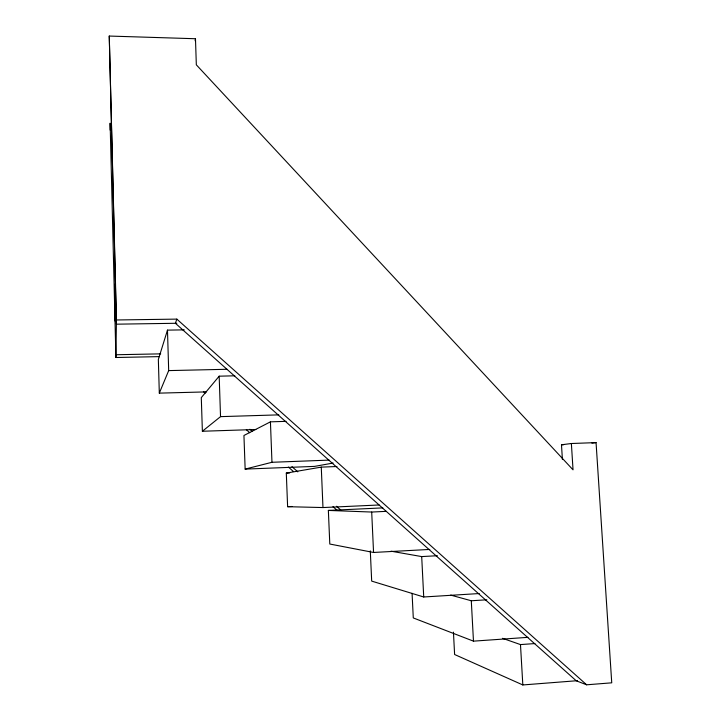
<?xml version="1.0" encoding="UTF-8"?>
<svg xmlns="http://www.w3.org/2000/svg" width="721" height="721" viewBox="0 0 721 721"><rect width="100%" height="100%" fill="white"/><g stroke="black" fill="none" stroke-linecap="round" stroke-linejoin="round"><path stroke-width="1.08" d="M115.108 321.097L115.351 283.695M159.512 356.616L115.91 357.508L116.432 319.98L109.259 36.05L195.481 38.736L196.328 64.827L573.042 469.849L571.374 443.514L596.06 442.604L611.741 682.823L586.633 684.797L576.214 680.777L175.401 323.287L176.834 319.115L116.432 319.98M195.121 40.791L195.481 38.736M184.234 329.858L167.479 330.128L158.35 359.491L159.314 393.134L206.557 391.891M159.314 393.134L168.678 370.603L167.479 330.128M234.812 375.803L219.175 376.182L201.294 397.622L202.376 431.248L255.811 429.5M202.376 431.248L220.536 416.639L278.829 414.863M286.093 421.352L270.429 421.839L243.941 435.484L245.149 469.101L314.545 466.388L333.129 463.044M245.149 469.101L271.97 462.287L329.191 460.106M379.129 504.979L322.972 507.557L287.616 506.692L286.3 473.084L321.269 467.127L336.95 466.514M562.398 459.349L561.488 444.785L571.374 443.514M591.905 443.118L596.06 442.604M453.437 632.128L454.609 654.506L522.824 684.95L577.422 680.687M412.079 593.311L413.286 617.933L473.472 641.149L527.979 637.337M502.519 638.31L520.481 644.583L534.928 643.565M450.679 595.095L471.291 600.764L486.819 599.791M370.297 550.88L371.685 581.108L423.723 596.988L479.249 593.545M390.98 551.186L421.695 556.585L437.413 555.72M382.824 507.89L328.361 510.432L329.794 544.031L373.559 552.457L429.788 549.429M328.361 510.432L371.694 512.045L386.267 511.351M287.616 506.692L292.05 506.493M286.3 473.084L289.671 472.949M561.488 444.785L563.687 444.704M168.678 370.603L226.926 369.278M115.946 354.75L160.702 353.858M176.834 323.269L116.378 324.18L109.259 36.05M249.881 429.265L252.404 431.509M291.933 466.64L297.827 471.867M336.509 506.25L340.718 509.99M203.502 391.629L205.188 393.125M246.384 429.725L249.745 432.717M288.418 467.073L293.456 471.552M332.976 506.656L337.176 510.396M176.834 319.115L586.633 684.797M520.481 644.583L522.824 684.95M471.291 600.764L473.472 641.149M421.695 556.585L423.723 596.988M371.694 512.045L373.559 552.457M321.269 467.127L322.972 507.557M270.429 421.839L271.97 462.287M219.175 376.182L220.536 416.639M115.91 357.508L110.124 123.174L110.196 130.131"/></g></svg>
